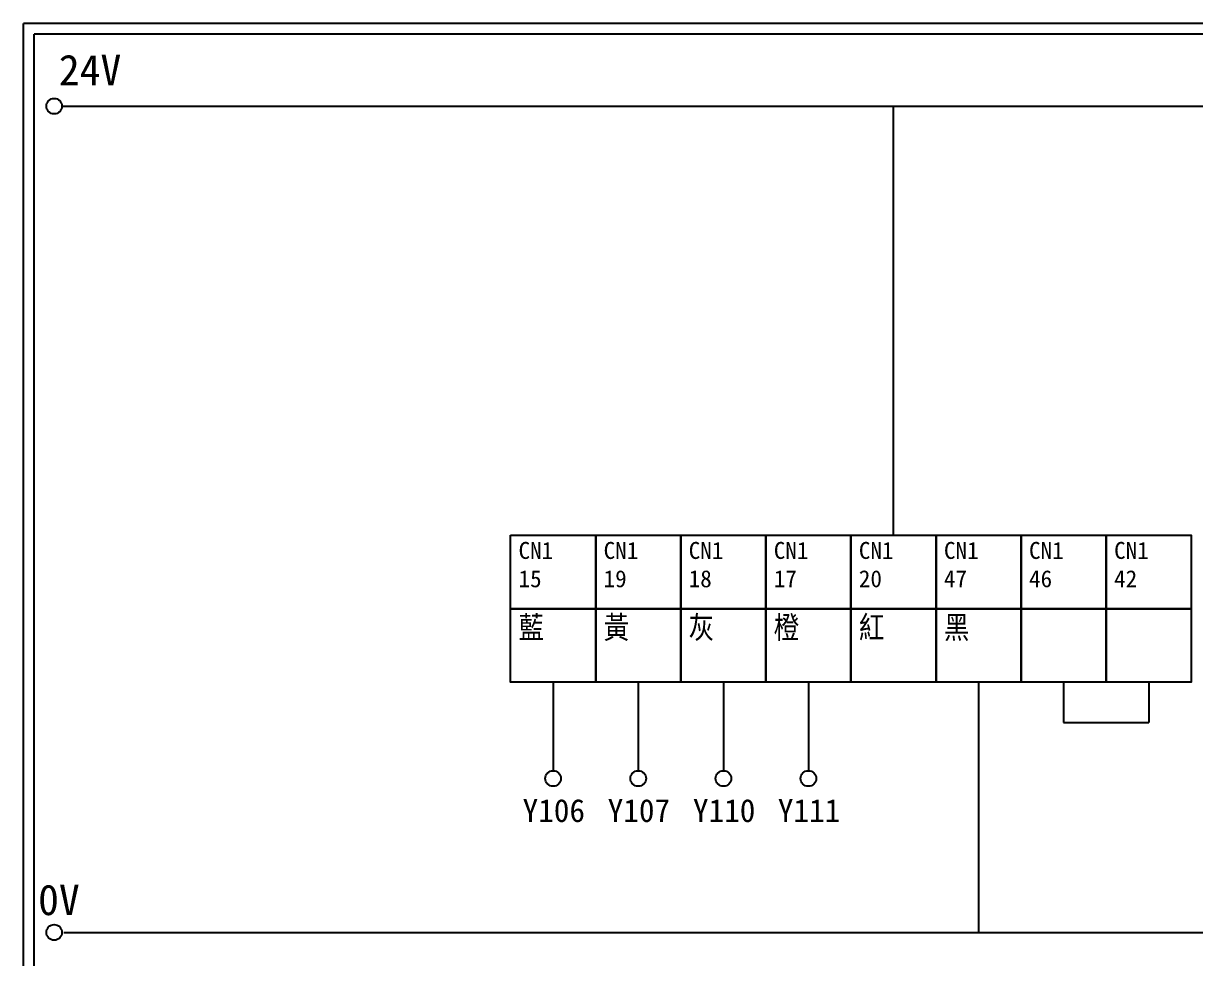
# Model space of a CAD drawing. Extents: x 926 to 1213, y -211 to -7.
# Drawn here: x 925.7 to 1063.5, y -117.2 to -7.2 of the extents above; entities that cross this region are included whole.
import ezdxf

# ---------------------------------------------------------------- set-up
doc = ezdxf.new("R2010")
doc.units = 0
doc.layers.get('0').update_dxf_attribs({"linetype": 'CONTINUOUS'})
doc.layers.add('圖框層', color=7, linetype='CONTINUOUS')
doc.layers.add('標尺寸層', color=3, linetype='CONTINUOUS')
doc.styles.add('STSL', font='KAIU.TTF')

msp = doc.modelspace()

# ---------------------------------------------------------------- linework, layer by layer
for p, q in [((988.06, -84.81), (988.06, -95.22)), ((1008.1, -84.81), (1008.1, -95.22)), ((1018.09, -84.81), (1018.09, -95.22))]:
    msp.add_line(p, q)
for points in [[(983.06, -67.49), (993.07, -67.49), (993.07, -76.15), (983.06, -76.15)], [(993.07, -67.49), (1003.08, -67.49), (1003.08, -76.15), (993.07, -76.15)], [(1003.08, -67.49), (1013.09, -67.49), (1013.09, -76.15), (1003.08, -76.15)], [(1013.09, -67.49), (1023.1, -67.49), (1023.1, -76.15), (1013.09, -76.15)], [(1023.1, -67.49), (1033.11, -67.49), (1033.11, -76.15), (1023.1, -76.15)], [(1033.11, -67.49), (1043.12, -67.49), (1043.12, -76.15), (1033.11, -76.15)], [(1043.12, -67.49), (1053.13, -67.49), (1053.13, -76.15), (1043.12, -76.15)], [(1053.13, -67.49), (1063.14, -67.49), (1063.14, -76.15), (1053.13, -76.15)], [(983.06, -76.15), (993.07, -76.15), (993.07, -84.81), (983.06, -84.81)], [(993.07, -76.15), (1003.08, -76.15), (1003.08, -84.81), (993.07, -84.81)], [(1003.08, -76.15), (1013.09, -76.15), (1013.09, -84.81), (1003.08, -84.81)], [(1013.09, -76.15), (1023.1, -76.15), (1023.1, -84.81), (1013.09, -84.81)], [(1023.1, -76.15), (1033.11, -76.15), (1033.11, -84.81), (1023.1, -84.81)], [(1033.11, -76.15), (1043.12, -76.15), (1043.12, -84.81), (1033.11, -84.81)], [(1043.12, -76.15), (1053.13, -76.15), (1053.13, -84.81), (1043.12, -84.81)], [(1053.13, -76.15), (1063.14, -76.15), (1063.14, -84.81), (1053.13, -84.81)]]:
    msp.add_lwpolyline(points, close=True)
at = {"layer": '圖框層', "color": 7}
for p, q in [((1212.74, -7.25), (925.74, -7.25)), ((925.74, -211.22), (925.74, -7.25)), ((1211.49, -8.5), (926.99, -8.5)), ((926.99, -209.97), (926.99, -8.5))]:
    msp.add_line(p, q, dxfattribs=at)
at = {"layer": '標尺寸層', "color": 7}
for p, q in [((930.28, -16.99), (1207.88, -16.99)), ((930.49, -114.26), (1208.36, -114.26))]:
    msp.add_line(p, q, dxfattribs=at)
at = {"layer": '標尺寸層'}
for p, q in [((1028.1, -67.49), (1028.1, -16.99)), ((998.07, -84.81), (998.07, -95.22)), ((1038.11, -84.81), (1038.11, -114.26)), ((1048.12, -84.81), (1048.12, -89.55)), ((1058.13, -84.81), (1058.13, -89.55)), ((1048.12, -89.55), (1058.13, -89.55))]:
    msp.add_line(p, q, dxfattribs=at)
at = {"layer": '標尺寸層', "color": 7}
for centre in [(929.36, -16.99), (988.06, -96.14), (998.07, -96.14), (1008.1, -96.14), (1018.09, -96.14), (929.36, -114.26)]:
    msp.add_circle(centre, 0.92, dxfattribs=at)

# ---------------------------------------------------------------- texts
at = {"width": 8.2913, "attachment_point": 1}
for s, insert, char_height in [('CN1\\P15', (983.99, -68.29), 2), ('CN1\\P19', (994, -68.29), 2), ('CN1\\P18', (1004.01, -68.29), 2), ('CN1\\P17', (1014.02, -68.29), 2), ('CN1\\P20', (1024.03, -68.29), 2), ('CN1\\P47', (1034.04, -68.29), 2), ('CN1\\P46', (1044.05, -68.29), 2), ('CN1\\P42', (1054.06, -68.29), 2), ('{\\Fromanc,chineset|c136;藍}', (983.99, -76.95), 3), ('{\\Fromanc,chineset|c136;黃}', (994, -76.95), 3), ('{\\Fromanc,chineset|c136;灰}', (1004.01, -76.95), 3), ('{\\Fromanc,chineset|c136;橙}', (1014.02, -76.95), 3), ('{\\Fromanc,chineset|c136;紅}', (1024.03, -76.95), 3), ('{\\Fromanc,chineset|c136;黑}', (1034.04, -76.95), 3)]:
    msp.add_mtext(s, dxfattribs=dict(at, insert=insert, char_height=char_height))
at = {"layer": '圖框層', "color": 4, "style": 'STSL'}
for s, height, p in [('24V', 3.6, (929.91, -14.53)), ('Y106', 2.7, (984.47, -101.26)), ('Y107', 2.7, (994.48, -101.26)), ('Y110', 2.7, (1004.51, -101.26)), ('Y111', 2.7, (1014.5, -101.26)), ('0V', 3.6, (927.47, -112.22))]:
    msp.add_text(s, height=height, dxfattribs=at).set_placement(p)

doc.saveas('drawing.dxf')
